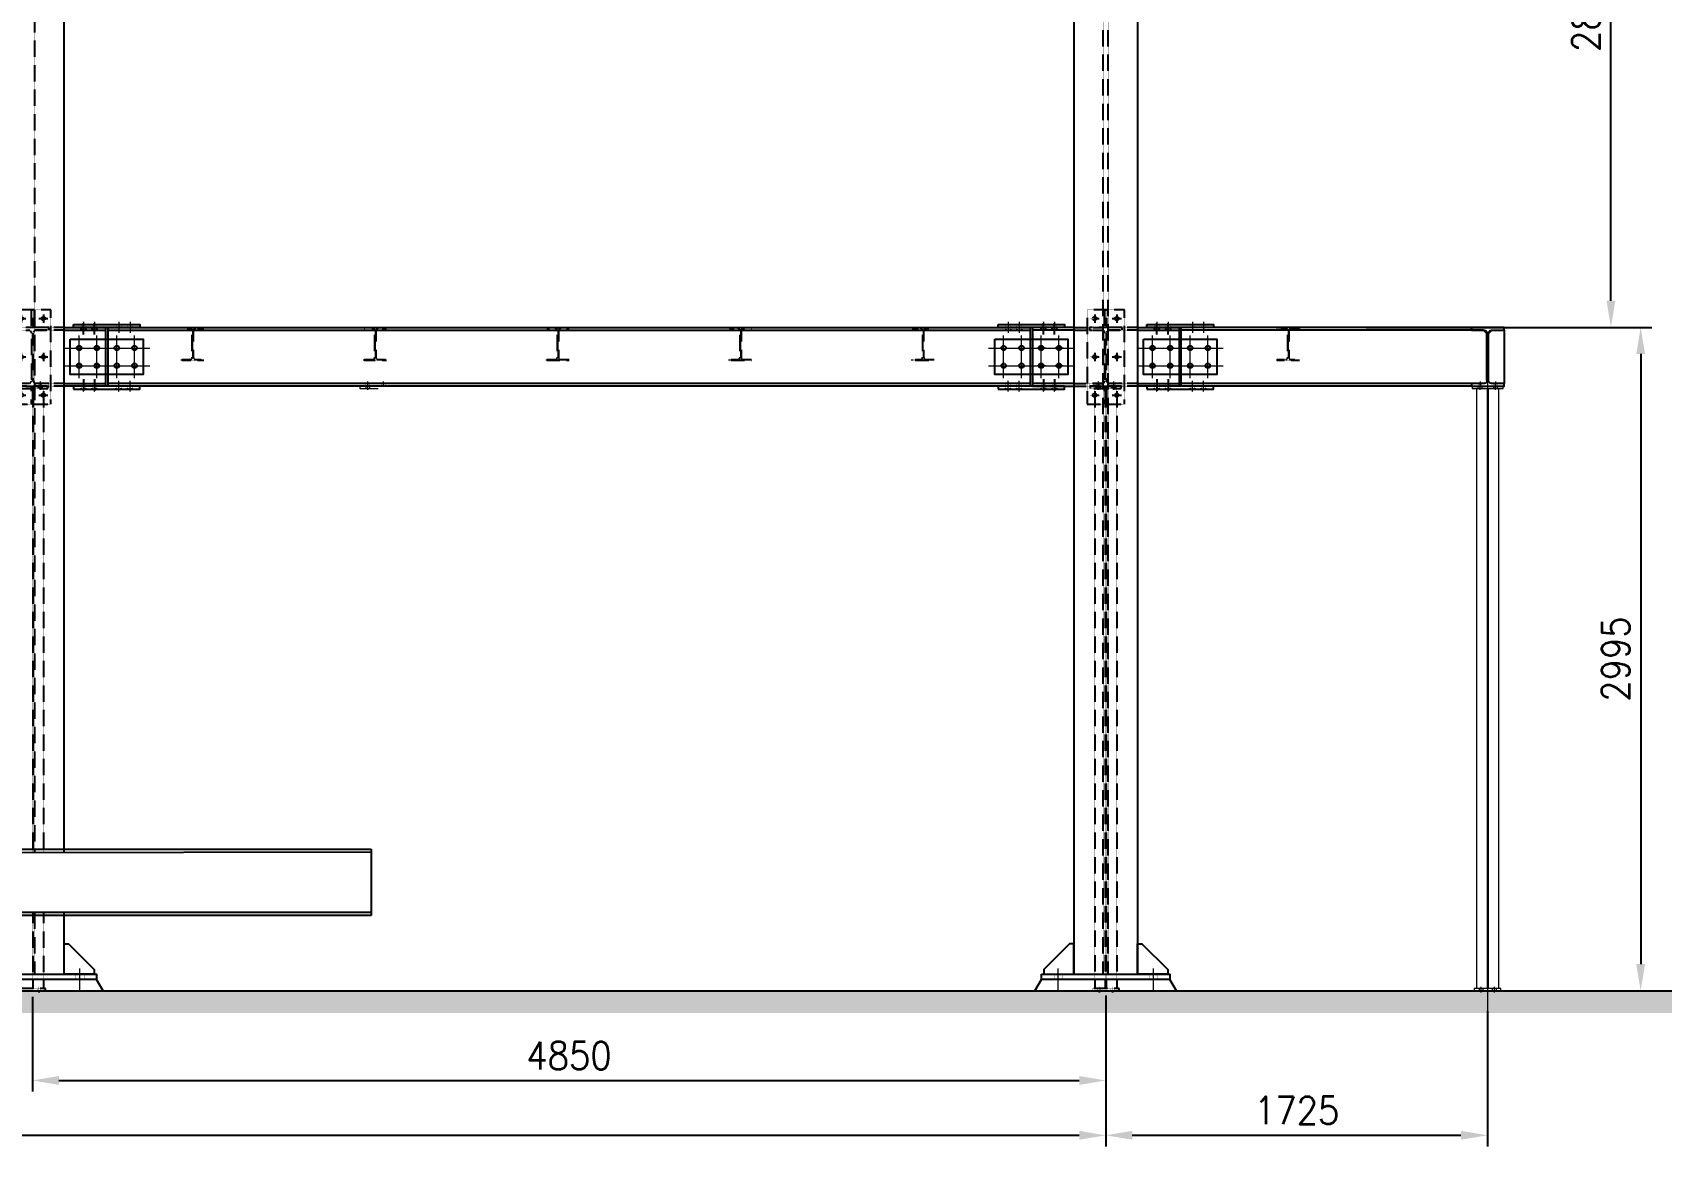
# Model space of a CAD drawing. Header units: millimetres. Extents: x 13669 to 217197, y -88248 to 24578.
# Drawn here: x 70046 to 77405, y -19638 to -14609 of the extents above; entities that cross this region are included whole.
import ezdxf

# ---------------------------------------------------------------- set-up
doc = ezdxf.new("R2010")
doc.units = ezdxf.units.MM
doc.linetypes.add('CENTER2', pattern=[1.125, 0.75, -0.125, 0.125, -0.125])
doc.linetypes.add('DASHED2', pattern=[0.375, 0.25, -0.125])
for name, color, linetype, lineweight in [('TITULOS', 6, 'Continuous', 60), ('Tx_EJES', 1, 'CENTER2', 5), ('Tx_M_CONTORNO FINO', 1, 'Continuous', 5)]:
    doc.layers.add(name, color=color, linetype=linetype, lineweight=lineweight)
for name, color, linetype in [('Tx-DDIM', 1, 'Continuous'), ('Tx_DDIM', 1, 'Continuous'), ('Tx_M_EQUIPOS', 4, 'Continuous'), ('Tx_M_EXISTENTES', 8, 'Continuous'), ('Tx_M_OCULTOS', 2, 'DASHED2'), ('Tx_M_OCULTOS FINO', 1, 'DASHED2')]:
    doc.layers.add(name, color=color, linetype=linetype)
doc.styles.add('ROMANS', font='romans.shx', dxfattribs={"width": 0.9})
doc.dimstyles.new('ESC 1-50', dxfattribs={"dimscale": 50, "dimtxt": 2.5, "dimasz": 2.4, "dimexe": 1, "dimexo": 1, "dimgap": 1, "dimtad": 1, "dimdec": 0, "dimtxsty": 'ROMANS', "dimcen": 2.5, "dimclrd": 256, "dimclre": 256, "dimclrt": 3, "dimadec": 0, "dimazin": 2, "dimtfac": 0.5, "dimtdec": 0, "dimtmove": 0, "dimatfit": 3, "dimfxl": 1, "dimtfill": 1, "dimtfillclr": 256, "dimtolj": 2, "dimlwd": -1, "dimarcsym": 0})

# ---------------------------------------------------------------- blocks, each defined once
blk = doc.blocks.new('A$Cd38fd534')
at = {"layer": 'Tx_EJES'}
for p, q in [((-69.1, 0), (319.1, 0)), ((0, -135.8), (0, 55.8)), ((80, -135.8), (80, 55.8)), ((170, -135.8), (170, 55.8)), ((250, -135.8), (250, 55.8)), ((-69.1, -80), (319.1, -80))]:
    blk.add_line(p, q, dxfattribs=at)
at = {"layer": 'Tx_M_EQUIPOS'}
blk.add_lwpolyline([(-40, 40), (290, 40), (290, -120), (-40, -120)], close=True, dxfattribs=at)
for centre in [(0, 0), (80, 0), (170, 0), (250, 0), (0, -80), (80, -80), (170, -80), (250, -80)]:
    blk.add_circle(centre, 10.5, dxfattribs=at)
blk = doc.blocks.new('A$C03c238ad')
at = {"layer": 'Tx_M_OCULTOS FINO'}
for p, q in [((-70.7, 40), (-29.3, 40)), ((-50, 58.7), (-50, 21.3)), ((29.3, 40), (70.7, 40)), ((50, 58.7), (50, 21.3)), ((-70.7, -133), (-29.3, -133)), ((-50, -114.3), (-50, -151.7)), ((29.3, -133), (70.7, -133)), ((50, -114.3), (50, -151.7)), ((-50, -287.3), (-50, -324.7)), ((50, -287.3), (50, -324.7)), ((-70.7, -306), (-29.3, -306)), ((29.3, -306), (70.7, -306))]:
    blk.add_line(p, q, dxfattribs=at)
for points in [[(-84, -346), (84, -346), (84, 80), (-84, 80)], [(-3.9, 80), (3.9, 80), (3.9, 0), (-3.9, 0)], [(-3.9, -266), (3.9, -266), (3.9, -346), (-3.9, -346)]]:
    blk.add_lwpolyline(points, close=True, dxfattribs=at)
for centre in [(-50, 40), (50, 40), (-50, -133), (50, -133), (-50, -306), (50, -306)]:
    blk.add_circle(centre, 8.5, dxfattribs=at)
blk = doc.blocks.new('A$Cf5f8315d')
at = {"layer": 'Tx_EJES'}
blk.add_line((-21.3, 0), (0, 0), dxfattribs=at)
at = {"layer": 'Tx_M_OCULTOS'}
for p, q in [((-13, 8.5), (0, 8.5)), ((-13, -8.5), (0, -8.5))]:
    blk.add_line(p, q, dxfattribs=at)
blk = doc.blocks.new('*D262')
at = {"layer": 'Defpoints', "color": 0, "transparency": 16777216}
for p in [(70044.8, -18913.2), (74894.8, -18906.8), (74894.8, -19340.2)]:
    blk.add_point(p, dxfattribs=at)
at = {"layer": 'Tx_DDIM', "lineweight": -2, "transparency": 16777216}
for p, q in [((70044.8, -18963.2), (70044.8, -19390.2)), ((74894.8, -18956.8), (74894.8, -19390.2))]:
    blk.add_line(p, q, dxfattribs=at)
at = {"layer": 'Tx_DDIM', "transparency": 16777216}
blk.add_line((70164.8, -19340.2), (74774.8, -19340.2), dxfattribs=at)
for points in [[(70164.8, -19320.2), (70164.8, -19360.2), (70044.8, -19340.2)], [(74774.8, -19320.2), (74774.8, -19360.2), (74894.8, -19340.2)]]:
    blk.add_solid(points, dxfattribs=at)
at = {"layer": 'Tx_DDIM', "color": 3, "transparency": 16777216, "insert": (72469.8, -19227.7), "char_height": 125, "attachment_point": 5, "style": 'ROMANS', "bg_fill": 3, "box_fill_scale": 1.1, "bg_fill_color": 256, "bg_fill_true_color": 13158600, "bg_fill_transparency": 0}
blk.add_mtext('\\A2;4850', dxfattribs=at)
blk = doc.blocks.new('*D263')
at = {"layer": 'Defpoints', "color": 0, "transparency": 16777216}
for p in [(74894.8, -18906.8), (76619.8, -18977), (76619.8, -19587.7)]:
    blk.add_point(p, dxfattribs=at)
at = {"layer": 'Tx_DDIM', "lineweight": -2, "transparency": 16777216}
for p, q in [((74894.8, -18956.8), (74894.8, -19637.7)), ((76619.8, -19027), (76619.8, -19637.7))]:
    blk.add_line(p, q, dxfattribs=at)
at = {"layer": 'Tx_DDIM', "transparency": 16777216}
blk.add_line((75014.8, -19587.7), (76499.8, -19587.7), dxfattribs=at)
for points in [[(75014.8, -19567.7), (75014.8, -19607.7), (74894.8, -19587.7)], [(76499.8, -19567.7), (76499.8, -19607.7), (76619.8, -19587.7)]]:
    blk.add_solid(points, dxfattribs=at)
at = {"layer": 'Tx_DDIM', "color": 3, "transparency": 16777216, "insert": (75757.3, -19475.2), "char_height": 125, "attachment_point": 5, "style": 'ROMANS', "bg_fill": 3, "box_fill_scale": 1.1, "bg_fill_color": 256, "bg_fill_true_color": 13158600, "bg_fill_transparency": 0}
blk.add_mtext('\\A2;1725', dxfattribs=at)
blk = doc.blocks.new('*D275')
at = {"layer": 'Defpoints', "color": 0, "transparency": 16777216}
for p in [(76022, -15939.9), (76156.3, -18934.9), (77311.7, -18934.9)]:
    blk.add_point(p, dxfattribs=at)
at = {"layer": 'Tx_DDIM', "lineweight": -2, "transparency": 16777216}
for p, q in [((76072, -15939.9), (77361.7, -15939.9)), ((76206.3, -18934.9), (77361.7, -18934.9))]:
    blk.add_line(p, q, dxfattribs=at)
at = {"layer": 'Tx_DDIM', "transparency": 16777216}
blk.add_line((77311.7, -16059.9), (77311.7, -18814.9), dxfattribs=at)
for points in [[(77291.7, -16059.9), (77331.7, -16059.9), (77311.7, -15939.9)], [(77291.7, -18814.9), (77331.7, -18814.9), (77311.7, -18934.9)]]:
    blk.add_solid(points, dxfattribs=at)
at = {"layer": 'Tx_DDIM', "color": 3, "transparency": 16777216, "insert": (77199.2, -17437.4), "char_height": 125, "attachment_point": 5, "rotation": 90, "style": 'ROMANS', "bg_fill": 3, "box_fill_scale": 1.1, "bg_fill_color": 256, "bg_fill_true_color": 13158600, "bg_fill_transparency": 0}
blk.add_mtext('\\A2;2995', dxfattribs=at)
blk = doc.blocks.new('*D276')
at = {"layer": 'Defpoints', "color": 0, "transparency": 16777216}
for p in [(75735.6, -13066.9), (77177.4, -13066.9), (76022, -15939.9)]:
    blk.add_point(p, dxfattribs=at)
at = {"layer": 'Tx_DDIM', "lineweight": -2, "transparency": 16777216}
for p, q in [((75785.6, -13066.9), (77227.4, -13066.9)), ((76072, -15939.9), (77227.4, -15939.9))]:
    blk.add_line(p, q, dxfattribs=at)
at = {"layer": 'Tx_DDIM', "transparency": 16777216}
blk.add_line((77177.4, -15819.9), (77177.4, -13186.9), dxfattribs=at)
for points in [[(77157.4, -13186.9), (77197.4, -13186.9), (77177.4, -13066.9)], [(77157.4, -15819.9), (77197.4, -15819.9), (77177.4, -15939.9)]]:
    blk.add_solid(points, dxfattribs=at)
at = {"layer": 'Tx_DDIM', "color": 3, "transparency": 16777216, "insert": (77064.9, -14503.4), "char_height": 125, "attachment_point": 5, "rotation": 90, "style": 'ROMANS', "bg_fill": 3, "box_fill_scale": 1.1, "bg_fill_color": 256, "bg_fill_true_color": 13158600, "bg_fill_transparency": 0}
blk.add_mtext('\\A2;2873', dxfattribs=at)
blk = doc.blocks.new('*D278')
at = {"layer": 'Defpoints', "color": 0, "transparency": 16777216}
for p in [(76157.9, -10094.3), (76280.7, -18934.9), (77835.3, -18934.9)]:
    blk.add_point(p, dxfattribs=at)
at = {"layer": 'Tx_DDIM', "lineweight": -2, "transparency": 16777216}
for p, q in [((76207.9, -10094.3), (77885.3, -10094.3)), ((76330.7, -18934.9), (77885.3, -18934.9))]:
    blk.add_line(p, q, dxfattribs=at)
at = {"layer": 'Tx_DDIM', "transparency": 16777216}
blk.add_line((77835.3, -10214.3), (77835.3, -18814.9), dxfattribs=at)
for points in [[(77815.3, -10214.3), (77855.3, -10214.3), (77835.3, -10094.3)], [(77815.3, -18814.9), (77855.3, -18814.9), (77835.3, -18934.9)]]:
    blk.add_solid(points, dxfattribs=at)
at = {"layer": 'Tx_DDIM', "color": 3, "transparency": 16777216, "insert": (77722.8, -14514.6), "char_height": 125, "attachment_point": 5, "rotation": 90, "style": 'ROMANS', "bg_fill": 3, "box_fill_scale": 1.1, "bg_fill_color": 256, "bg_fill_true_color": 13158600, "bg_fill_transparency": 0}
blk.add_mtext('\\A2;8841', dxfattribs=at)
blk = doc.blocks.new('*D264')
at = {"layer": 'Defpoints', "color": 0, "transparency": 16777216}
for p in [(63834.5, -19117.9), (74894.8, -19174.3), (74894.8, -19587.9)]:
    blk.add_point(p, dxfattribs=at)
at = {"layer": 'Tx_DDIM', "lineweight": -2, "transparency": 16777216}
for p, q in [((63834.5, -19167.9), (63834.5, -19637.9)), ((74894.8, -19224.3), (74894.8, -19637.9))]:
    blk.add_line(p, q, dxfattribs=at)
at = {"layer": 'Tx_DDIM', "transparency": 16777216}
blk.add_line((63954.5, -19587.9), (74774.8, -19587.9), dxfattribs=at)
for points in [[(63954.5, -19567.9), (63954.5, -19607.9), (63834.5, -19587.9)], [(74774.8, -19567.9), (74774.8, -19607.9), (74894.8, -19587.9)]]:
    blk.add_solid(points, dxfattribs=at)
at = {"layer": 'Tx_DDIM', "color": 3, "transparency": 16777216, "insert": (69364.6, -19475.4), "char_height": 125, "attachment_point": 5, "style": 'ROMANS', "bg_fill": 3, "box_fill_scale": 1.1, "bg_fill_color": 256, "bg_fill_true_color": 13158600, "bg_fill_transparency": 0}
blk.add_mtext('\\A2;11060', dxfattribs=at)

msp = doc.modelspace()

# ---------------------------------------------------------------- hatches: boundary and pattern name
h = msp.add_hatch()
h.set_pattern_fill('EARTH', color=9, scale=400, angle=45)
h.set_pattern_definition([(45, (64297.75, -23668.02), (0, 141.42136), [100, -100]), (45, (64271.23, -23641.51), (0, 141.42136), [100, -100]), (45, (64244.72, -23614.99), (0, 141.42136), [100, -100]), (135, (64244.72, -23597.31), (-141.42136, 1e-14), [100, -100]), (135, (64271.23, -23570.8), (-141.42136, 1e-14), [100, -100]), (135, (64297.75, -23544.28), (-141.42136, 1e-14), [100, -100])])
h.paths.add_polyline_path([(63761.8202447, -18934.9465934), (63761.8202447, -19034.9465934), (77619.4380621, -19034.9465934), (77619.4380621, -18934.9465934)])

# ---------------------------------------------------------------- linework, layer by layer
at = {"color": 9}
for p, q in [((70364.8098709, -18934.9465934), (70334.8098709, -18884.9465934)), ((74574.8098711, -18934.9465934), (74604.8098711, -18884.9465934)), ((75214.809871, -18934.9465934), (75184.809871, -18884.9465934))]:
    msp.add_line(p, q, dxfattribs=at)
at = {"layer": 'Tx-DDIM'}
for p, q in [((70276.109871, -15972.6768568), (70276.109871, -15920.21633)), ((70326.109871, -15972.6768568), (70326.109871, -15920.21633)), ((74613.509871, -15972.6768568), (74613.509871, -15920.21633)), ((74663.509871, -15972.6768568), (74663.509871, -15920.21633)), ((75126.1098711, -15972.6768568), (75126.1098711, -15920.21633)), ((75176.1098711, -15972.6768568), (75176.1098711, -15920.21633)), ((70276.109871, -16173.21633), (70276.109871, -16225.6768568)), ((70326.109871, -16173.21633), (70326.109871, -16225.6768568)), ((74613.509871, -16173.21633), (74613.509871, -16225.6768568)), ((74663.509871, -16173.21633), (74663.509871, -16225.6768568)), ((75126.1098711, -16173.21633), (75126.1098711, -16225.6768568)), ((75176.1098711, -16173.21633), (75176.1098711, -16225.6768568))]:
    msp.add_line(p, q, dxfattribs=at)
at = {"layer": 'Tx_EJES'}
for p, q in [((70276.1098712, -15915.0425747), (70276.1098712, -15964.8506116)), ((70326.1098712, -15915.0425564), (70326.1098712, -15964.8505932)), ((70436.1098712, -15915.0425564), (70436.1098712, -15964.8505932)), ((70486.1098712, -15915.0425747), (70486.1098712, -15964.8506116)), ((74453.509871, -15915.0425747), (74453.509871, -15964.8506116)), ((74503.509871, -15915.0425564), (74503.509871, -15964.8505932)), ((74613.509871, -15915.0425564), (74613.509871, -15964.8505932)), ((74663.509871, -15915.0425747), (74663.509871, -15964.8506116)), ((75126.1098711, -15915.0425748), (75126.1098711, -15964.8506116)), ((75176.1098711, -15915.0425564), (75176.1098711, -15964.8505932)), ((75286.1098711, -15915.0425564), (75286.1098711, -15964.8505932)), ((75336.1098711, -15915.0425748), (75336.1098711, -15964.8506116)), ((70237.259871, -16032.9465934), (70274.959871, -16032.9465934)), ((70256.109871, -16051.7965934), (70256.109871, -16014.0965934)), ((70317.259871, -16032.9465934), (70354.959871, -16032.9465934)), ((70336.109871, -16051.7965934), (70336.109871, -16014.0965934)), ((74622.3598711, -16032.9465934), (74584.6598711, -16032.9465934)), ((74603.5098711, -16051.7965934), (74603.5098711, -16014.0965934)), ((74702.3598711, -16032.9465934), (74664.6598711, -16032.9465934)), ((74683.5098711, -16051.7965934), (74683.5098711, -16014.0965934)), ((75087.2598711, -16032.9465934), (75124.9598711, -16032.9465934)), ((75106.1098711, -16051.7965934), (75106.1098711, -16014.0965934)), ((75167.2598711, -16032.9465934), (75204.9598711, -16032.9465934)), ((75186.1098711, -16051.7965934), (75186.1098711, -16014.0965934)), ((70237.259871, -16112.9465934), (70274.959871, -16112.9465934)), ((70256.109871, -16131.7965934), (70256.109871, -16094.0965934)), ((70317.259871, -16112.9465934), (70354.959871, -16112.9465934)), ((70336.109871, -16131.7965934), (70336.109871, -16094.0965934)), ((74622.3598711, -16112.9465934), (74584.6598711, -16112.9465934)), ((74603.5098711, -16131.7965934), (74603.5098711, -16094.0965934)), ((74702.3598711, -16112.9465934), (74664.6598711, -16112.9465934)), ((74683.5098711, -16131.7965934), (74683.5098711, -16094.0965934)), ((75087.2598711, -16112.9465934), (75124.9598711, -16112.9465934)), ((75106.1098711, -16131.7965934), (75106.1098711, -16094.0965934)), ((75167.2598711, -16112.9465934), (75204.9598711, -16112.9465934)), ((75186.1098711, -16131.7965934), (75186.1098711, -16094.0965934)), ((70276.1098712, -16230.8506115), (70276.1098712, -16181.0425747)), ((70326.1098712, -16230.8506299), (70326.1098712, -16181.0425931)), ((70436.1098712, -16230.8506299), (70436.1098712, -16181.0425931)), ((70486.1098712, -16230.8506115), (70486.1098712, -16181.0425747)), ((74453.509871, -16230.8506115), (74453.509871, -16181.0425747)), ((74503.509871, -16230.8506299), (74503.509871, -16181.0425931)), ((74613.509871, -16230.8506299), (74613.509871, -16181.0425931)), ((74663.509871, -16230.8506115), (74663.509871, -16181.0425747)), ((75126.1098711, -16230.8506116), (75126.1098711, -16181.0425747)), ((75176.1098711, -16230.8506299), (75176.1098711, -16181.0425931)), ((75286.1098711, -16230.8506299), (75286.1098711, -16181.0425931)), ((75336.1098711, -16230.8506116), (75336.1098711, -16181.0425747)), ((70259.809871, -18930.2465934), (70259.809871, -18834.5465934)), ((74679.809871, -18930.2465934), (74679.809871, -18834.5465934)), ((75109.8098711, -18930.2465934), (75109.8098711, -18834.5465934))]:
    msp.add_line(p, q, dxfattribs=at)
at = {"layer": 'Tx_M_CONTORNO FINO'}
for p, q in [((76619.809871, -16159.3739316), (76619.809871, -19099.3553473)), ((71551.309871, -16205.9465931), (71551.309871, -16215.4465931)), ((71551.309871, -16205.9465931), (71551.309871, -16205.9465931)), ((71559.809871, -16196.8222826), (71559.809871, -16221.4392652)), ((71568.309871, -16205.9465931), (71568.309871, -16215.4465931)), ((71568.309871, -16205.9465931), (71568.309871, -16205.9465931)), ((76569.809871, -16215.4465931), (76569.809871, -18925.4465931)), ((76576.309871, -16205.9465931), (76576.309871, -16215.4465931)), ((76576.309871, -16205.9465931), (76576.309871, -16205.9465931)), ((76584.809871, -16196.8222826), (76584.809871, -16221.4392652)), ((76593.309871, -16205.9465931), (76593.309871, -16215.4465931)), ((76593.309871, -16205.9465931), (76593.309871, -16205.9465931)), ((76617.649871, -16215.4465931), (76617.649871, -18925.4465931)), ((76621.969871, -16215.4465931), (76621.969871, -18925.4465931)), ((76646.309871, -16205.9465931), (76646.309871, -16215.4465931)), ((76646.309871, -16205.9465931), (76646.309871, -16205.9465931)), ((76654.809871, -16196.8222826), (76654.809871, -16221.4392652)), ((76663.309871, -16205.9465931), (76663.309871, -16215.4465931)), ((76663.309871, -16205.9465931), (76663.309871, -16205.9465931)), ((76669.809871, -16215.4465931), (76669.809871, -18925.4465931)), ((76581.309871, -18925.4465931), (76581.309871, -18934.9465931)), ((76589.809871, -18917.8881019), (76589.809871, -18942.5050844)), ((76598.309871, -18925.4465931), (76598.309871, -18934.9465931)), ((76641.309871, -18925.4465931), (76641.309871, -18934.9465931)), ((76649.809871, -18917.8881019), (76649.809871, -18942.5050844)), ((76658.309871, -18925.4465931), (76658.309871, -18934.9465931))]:
    msp.add_line(p, q, dxfattribs=at)
for points in [[(71608.0932043, -16205.9465931), (71524.809871, -16205.9465931), (71524.809871, -16215.4465931), (71608.0932043, -16215.4465931)], [(76569.809871, -18934.9465931), (76669.809871, -18934.9465931)]]:
    msp.add_lwpolyline(points, dxfattribs=at)
for points in [[(76689.809871, -16205.9465931), (76549.809871, -16205.9465931), (76549.809871, -16215.4465931), (76689.809871, -16215.4465931)], [(76559.809871, -18934.9465931), (76679.809871, -18934.9465931), (76679.809871, -18925.4465931), (76559.809871, -18925.4465931)]]:
    msp.add_lwpolyline(points, close=True, dxfattribs=at)
at = {"layer": 'Tx_M_EQUIPOS'}
for p, q in [((70188.309871, -15952.9465934), (70376.109871, -15952.9465934)), ((70386.1098712, -15939.9465931), (74553.509871, -15939.9465931)), ((70386.1098712, -15952.9465947), (74553.509871, -15952.946628)), ((74751.309871, -15952.9465934), (74563.5098711, -15952.9465934)), ((75038.3098711, -15952.9465934), (75226.1098711, -15952.9465934)), ((76546.809871, -15952.9465931), (76546.809871, -15939.9465931)), ((76602.009871, -15952.9465931), (76546.809871, -15952.9465931)), ((76617.009871, -15967.9465931), (76602.009871, -15952.9465931)), ((76617.009871, -16177.9465931), (76617.009871, -15967.9465931)), ((76624.609871, -15967.9465931), (76639.609871, -15952.9465931)), ((70188.309871, -16192.9465934), (70376.109871, -16192.9465934)), ((74552.509871, -16192.9465931), (70386.1098712, -16192.9465931)), ((74552.509871, -16205.9465931), (70386.1098712, -16205.9465931)), ((74751.309871, -16192.9465934), (74563.5098711, -16192.9465934)), ((75038.3098711, -16192.9465934), (75226.1098711, -16192.9465934)), ((71575.4723007, -18295.4593738), (71575.4723007, -18595.4593738))]:
    msp.add_line(p, q, dxfattribs=at)
at = {"layer": 'Tx_M_EQUIPOS', "extrusion": (1.83697e-16, 1, 6.12323e-17)}
for p, q in [((76546.809871, -15939.9465931), (75236.1098711, -15939.9465932)), ((76546.809871, -15952.9465931), (75236.1098711, -15952.9465931)), ((76546.809871, -16192.9465931), (75236.1098711, -16192.9465931)), ((76546.809871, -16205.9465931), (75236.1098711, -16205.9465931))]:
    msp.add_line(p, q, dxfattribs=at)
at = {"layer": 'Tx_M_EQUIPOS'}
for points in [[(70189.309871, -18311.2686901), (70189.309871, -10760.9747686), (70188.309871, -10094.2665936), (69901.309871, -10094.2665936), (69900.309871, -10745.0747686), (69900.309871, -18311.6774645)], [(70188.309871, -15939.9465934), (70376.109871, -15939.9465934), (70376.109871, -16205.9465934), (70188.309871, -16205.9465934)], [(70386.1098712, -15939.9465931), (70386.1098712, -16205.9465931)], [(74553.509871, -15939.9465931), (74553.509871, -16205.9465931)], [(74751.309871, -15939.9465934), (74563.5098711, -15939.9465934), (74563.5098711, -16205.9465934), (74751.309871, -16205.9465934)], [(75038.3098711, -15939.9465934), (75226.1098711, -15939.9465934), (75226.1098711, -16205.9465934), (75038.3098711, -16205.9465934)], [(75236.1098711, -16205.9465931), (75236.1098711, -15939.9465931)], [(76694.809871, -15952.9465931), (76694.809871, -16192.9465931)], [(69900.309871, -18582.4593738), (69900.309871, -18859.5465934), (70189.309871, -18859.5465934), (70189.309871, -18582.4593738)]]:
    msp.add_lwpolyline(points, dxfattribs=at)
for points in [[(75039.309871, -18859.5465934), (75039.309871, -10760.9747686), (75038.3098711, -10094.2665935), (74751.3098711, -10094.2665935), (74750.309871, -10745.0747686), (74750.309871, -18859.5465934)], [(70231.1217827, -15927.2465931), (70531.1217827, -15927.2465931), (70531.1217827, -15939.9465931), (70231.1217827, -15939.9465931)], [(74408.5217825, -15927.2465931), (74708.5217825, -15927.2465931), (74708.5217825, -15939.9465931), (74408.5217825, -15939.9465931)], [(75081.1217826, -15927.2465932), (75381.1217826, -15927.2465932), (75381.1217826, -15939.9465932), (75081.1217826, -15939.9465932)], [(70231.1217827, -16218.6465931), (70531.1217827, -16218.6465931), (70531.1217827, -16205.9465931), (70231.1217827, -16205.9465931)], [(74408.5217825, -16218.6465931), (74708.5217825, -16218.6465931), (74708.5217825, -16205.9465931), (74408.5217825, -16205.9465931)], [(75081.1217826, -16218.6465931), (75381.1217826, -16218.6465931), (75381.1217826, -16205.9465931), (75081.1217826, -16205.9465931)], [(70188.309871, -18722.5465934), (70208.309871, -18722.5465934), (70324.809871, -18839.5465934), (70324.809871, -18859.5465934), (70188.309871, -18859.5465934)], [(74751.309871, -18722.5465934), (74731.309871, -18722.5465934), (74614.809871, -18839.5465934), (74614.809871, -18859.5465934), (74751.309871, -18859.5465934)], [(75038.3098711, -18722.5465934), (75058.3098711, -18722.5465934), (75174.8098711, -18839.5465934), (75174.8098711, -18859.5465934), (75038.3098711, -18859.5465934)], [(69754.809871, -18859.5465934), (70334.8098709, -18859.5465934), (70334.8098709, -18884.9465934), (69754.809871, -18884.9465934)], [(74604.8098711, -18859.5465934), (75184.809871, -18859.5465934), (75184.809871, -18884.9465934), (74604.8098711, -18884.9465934)]]:
    msp.add_lwpolyline(points, close=True, dxfattribs=at)
msp.add_lwpolyline([(76624.609871, -16180.2465931), (76624.609871, -15965.6465931, -0.4142135624), (76637.309871, -15952.9465931), (76694.809871, -15952.9465931), (76694.809871, -15939.9465931), (76546.809871, -15939.9465931), (76546.809871, -15952.9465931), (76604.309871, -15952.9465931, -0.4142135624), (76617.009871, -15965.6465931), (76617.009871, -16180.2465931, -0.4142135624), (76604.309871, -16192.9465931), (76546.809871, -16192.9465931), (76546.809871, -16205.9465931), (76694.809871, -16205.9465931), (76694.809871, -16192.9465931), (76637.309871, -16192.9465931, -0.4142135624)], format="xyb", close=True, dxfattribs=at)
for centre in [(70256.109871, -16032.9465934), (70336.109871, -16032.9465934), (74603.5098711, -16032.9465934), (74683.5098711, -16032.9465934), (75106.1098711, -16032.9465934), (75186.1098711, -16032.9465934), (70256.109871, -16112.9465934), (70336.109871, -16112.9465934), (74603.5098711, -16112.9465934), (74683.5098711, -16112.9465934), (75106.1098711, -16112.9465934), (75186.1098711, -16112.9465934)]:
    msp.add_circle(centre, 10.5, dxfattribs=at)
at = {"layer": 'Tx_M_EXISTENTES'}
for p, q in [((66531.8747481, -18295.4593738), (71575.4723007, -18295.4593738)), ((71575.4723007, -18309.3080405), (67547.849753, -18315.0048885)), ((71575.4723007, -18582.4593738), (67550.3556126, -18582.4593738)), ((71575.4723007, -18595.4593738), (67550.3556126, -18595.4593738)), ((63761.8202447, -18934.9465934), (77616.0079939, -18934.9465934))]:
    msp.add_line(p, q, dxfattribs=at)
for centre in [(70256.109871, -16032.9465934), (70336.109871, -16032.9465934), (74603.5098711, -16032.9465934), (74683.5098711, -16032.9465934), (75106.1098711, -16032.9465934), (75186.1098711, -16032.9465934), (70256.109871, -16112.9465934), (70336.109871, -16112.9465934), (74603.5098711, -16112.9465934), (74683.5098711, -16112.9465934), (75106.1098711, -16112.9465934), (75186.1098711, -16112.9465934)]:
    msp.add_circle(centre, 9.525, dxfattribs=at)
at = {"layer": 'Tx_M_OCULTOS', "extrusion": (6.12323e-17, 1, -1.83697e-16)}
for p, q in [((70056.109871, -18311.4570941), (70056.109871, -10094.2665936)), ((74883.5098711, -18859.5465934), (74883.5098711, -10094.2665935)), ((74906.1098711, -18859.5465934), (74906.1098711, -10094.2665935)), ((70056.109871, -18859.5465934), (70056.109871, -18582.4593738))]:
    msp.add_line(p, q, dxfattribs=at)
at = {"layer": 'Tx_M_OCULTOS'}
for p, q in [((70188.309871, -15939.9465934), (70056.109871, -15939.9465934)), ((70188.309871, -15952.9465934), (70056.109871, -15952.9465934)), ((70265.6047312, -15952.9465934), (70265.6047312, -15939.9465934)), ((70265.6098712, -15927.2466115), (70265.6098712, -15952.9465711)), ((70286.6098712, -15927.2466115), (70286.6098712, -15952.9465756)), ((70286.6150107, -15952.9465934), (70286.6150107, -15939.9465934)), ((70315.6047312, -15952.9465934), (70315.6047312, -15939.9465934)), ((70315.6098712, -15927.2466115), (70315.6098712, -15952.9465818)), ((70336.6098712, -15927.2466115), (70336.6098712, -15952.9465862)), ((70336.6150107, -15952.9465934), (70336.6150107, -15939.9465934)), ((70425.6098712, -15927.2466115), (70425.6098712, -15940.2466115)), ((70446.6098712, -15927.2466115), (70446.6098712, -15940.2466115)), ((70475.6098712, -15927.2466115), (70475.6098712, -15940.2466115)), ((70496.6098712, -15927.2466115), (70496.6098712, -15940.2466115)), ((74443.009871, -15927.2466115), (74443.009871, -15952.9465711)), ((74464.009871, -15927.2466115), (74464.009871, -15952.9465756)), ((74493.009871, -15927.2466115), (74493.009871, -15952.9465818)), ((74514.009871, -15927.2466115), (74514.009871, -15952.9465862)), ((74603.0047313, -15952.9465934), (74603.0047313, -15939.9465934)), ((74603.009871, -15927.2466115), (74603.009871, -15940.2466115)), ((74624.009871, -15927.2466115), (74624.009871, -15940.2466115)), ((74624.0150108, -15952.9465934), (74624.0150108, -15939.9465934)), ((74653.0047313, -15952.9465934), (74653.0047313, -15939.9465934)), ((74653.009871, -15927.2466115), (74653.009871, -15940.2466115)), ((74674.009871, -15927.2466115), (74674.009871, -15940.2466115)), ((74674.0150108, -15952.9465934), (74674.0150108, -15939.9465934)), ((74751.309871, -15939.9465934), (74883.5098711, -15939.9465934)), ((74751.309871, -15952.9465934), (74883.5098711, -15952.9465934)), ((75038.3098711, -15939.9465934), (74906.1098711, -15939.9465934)), ((75038.3098711, -15952.9465934), (74906.1098711, -15952.9465934)), ((75115.6047313, -15952.9465934), (75115.6047313, -15939.9465934)), ((75115.6098711, -15927.2466115), (75115.6098711, -15952.9465711)), ((75136.6098711, -15927.2466115), (75136.6098711, -15952.9465756)), ((75136.6150108, -15952.9465934), (75136.6150108, -15939.9465934)), ((75165.6047313, -15952.9465934), (75165.6047313, -15939.9465934)), ((75165.6098711, -15927.2466115), (75165.6098711, -15952.9465818)), ((75186.6098711, -15927.2466115), (75186.6098711, -15952.9465863)), ((75186.6150108, -15952.9465934), (75186.6150108, -15939.9465934)), ((75275.6098711, -15927.2466115), (75275.6098711, -15940.2466115)), ((75296.6098711, -15927.2466115), (75296.6098711, -15940.2466115)), ((75325.6098711, -15927.2466115), (75325.6098711, -15940.2466115)), ((75346.6098711, -15927.2466115), (75346.6098711, -15940.2466115)), ((70188.309871, -16192.9465934), (70056.109871, -16192.9465934)), ((70188.309871, -16205.9465934), (70056.109871, -16205.9465934)), ((70265.6047312, -16205.9465934), (70265.6047312, -16192.9465934)), ((70265.6098712, -16218.6465748), (70265.6098712, -16192.9466152)), ((70286.6098712, -16218.6465748), (70286.6098712, -16192.9466107)), ((70286.6150107, -16205.9465934), (70286.6150107, -16192.9465934)), ((70315.6047312, -16205.9465934), (70315.6047312, -16192.9465934)), ((70315.6098712, -16218.6465748), (70315.6098712, -16192.9466045)), ((70336.6098712, -16218.6465748), (70336.6098712, -16192.9466)), ((70336.6150107, -16205.9465934), (70336.6150107, -16192.9465934)), ((70425.6098712, -16218.6465748), (70425.6098712, -16205.6465748)), ((70446.6098712, -16218.6465748), (70446.6098712, -16205.6465748)), ((70475.6098712, -16218.6465748), (70475.6098712, -16205.6465748)), ((70496.6098712, -16218.6465748), (70496.6098712, -16205.6465748)), ((74443.009871, -16218.6465748), (74443.009871, -16192.9466152)), ((74464.009871, -16218.6465748), (74464.009871, -16192.9466107)), ((74493.009871, -16218.6465748), (74493.009871, -16192.9466045)), ((74514.009871, -16218.6465748), (74514.009871, -16192.9466)), ((74603.0047313, -16205.9465934), (74603.0047313, -16192.9465934)), ((74603.009871, -16218.6465748), (74603.009871, -16205.6465748)), ((74624.009871, -16218.6465748), (74624.009871, -16205.6465748)), ((74624.0150108, -16205.9465934), (74624.0150108, -16192.9465934)), ((74653.0047313, -16205.9465934), (74653.0047313, -16192.9465934)), ((74653.009871, -16218.6465748), (74653.009871, -16205.6465748)), ((74674.009871, -16218.6465748), (74674.009871, -16205.6465748)), ((74674.0150108, -16205.9465934), (74674.0150108, -16192.9465934)), ((74751.309871, -16192.9465934), (74883.5098711, -16192.9465934)), ((74751.309871, -16205.9465934), (74883.5098711, -16205.9465934)), ((75038.3098711, -16192.9465934), (74906.1098711, -16192.9465934)), ((75038.3098711, -16205.9465934), (74906.1098711, -16205.9465934)), ((75115.6047313, -16205.9465934), (75115.6047313, -16192.9465934)), ((75115.6098711, -16218.6465748), (75115.6098711, -16192.9466152)), ((75136.6098711, -16218.6465748), (75136.6098711, -16192.9466107)), ((75136.6150108, -16205.9465934), (75136.6150108, -16192.9465934)), ((75165.6047313, -16205.9465934), (75165.6047313, -16192.9465934)), ((75165.6098711, -16218.6465748), (75165.6098711, -16192.9466045)), ((75186.6098711, -16218.6465748), (75186.6098711, -16192.9466001)), ((75186.6150108, -16205.9465934), (75186.6150108, -16192.9465934)), ((75275.6098711, -16218.6465748), (75275.6098711, -16205.6465748)), ((75296.6098711, -16218.6465748), (75296.6098711, -16205.6465748)), ((75325.6098711, -16218.6465748), (75325.6098711, -16205.6465748)), ((75346.6098711, -16218.6465748), (75346.6098711, -16205.6465748)), ((70241.309871, -18884.9465934), (70241.309871, -18859.5465934)), ((70278.309871, -18884.9465934), (70278.309871, -18859.5465934)), ((74661.309871, -18884.9465934), (74661.309871, -18859.5465934)), ((74698.309871, -18884.9465934), (74698.309871, -18859.5465934)), ((75091.3098711, -18884.9465934), (75091.3098711, -18859.5465934)), ((75128.3098711, -18884.9465934), (75128.3098711, -18859.5465934))]:
    msp.add_line(p, q, dxfattribs=at)
for points in [[(70758.119871, -16084.4865931, 0.4142135624), (70767.649871, -16074.9565931), (70767.649871, -15954.9365931, 0.4142135624), (70758.119871, -15945.4065931), (70719.809871, -15945.4065931), (70719.809871, -15939.9465931), (70819.809871, -15939.9465931), (70819.809871, -15945.4065931), (70781.499871, -15945.4065931, 0.4142135624), (70771.969871, -15954.9365931), (70771.969871, -16074.9565931, 0.4142135624), (70781.499871, -16084.4865931), (70819.809871, -16084.4865931), (70819.809871, -16089.9465931), (70719.809871, -16089.9465931), (70719.809871, -16084.4865931)], [(71583.119871, -16084.4865931, 0.4142135624), (71592.649871, -16074.9565931), (71592.649871, -15954.9365931, 0.4142135624), (71583.119871, -15945.4065931), (71544.809871, -15945.4065931), (71544.809871, -15939.9465931), (71644.809871, -15939.9465931), (71644.809871, -15945.4065931), (71606.499871, -15945.4065931, 0.4142135624), (71596.969871, -15954.9365931), (71596.969871, -16074.9565931, 0.4142135624), (71606.499871, -16084.4865931), (71644.809871, -16084.4865931), (71644.809871, -16089.9465931), (71544.809871, -16089.9465931), (71544.809871, -16084.4865931)], [(72408.119871, -16084.4865931, 0.4142135624), (72417.649871, -16074.9565931), (72417.649871, -15954.9365931, 0.4142135624), (72408.119871, -15945.4065931), (72369.809871, -15945.4065931), (72369.809871, -15939.9465931), (72469.809871, -15939.9465931), (72469.809871, -15945.4065931), (72431.499871, -15945.4065931, 0.4142135624), (72421.969871, -15954.9365931), (72421.969871, -16074.9565931, 0.4142135624), (72431.499871, -16084.4865931), (72469.809871, -16084.4865931), (72469.809871, -16089.9465931), (72369.809871, -16089.9465931), (72369.809871, -16084.4865931)], [(73233.119871, -16084.4865931, 0.4142135624), (73242.649871, -16074.9565931), (73242.649871, -15954.9365931, 0.4142135624), (73233.119871, -15945.4065931), (73194.809871, -15945.4065931), (73194.809871, -15939.9465931), (73294.809871, -15939.9465931), (73294.809871, -15945.4065931), (73256.499871, -15945.4065931, 0.4142135624), (73246.969871, -15954.9365931), (73246.969871, -16074.9565931, 0.4142135624), (73256.499871, -16084.4865931), (73294.809871, -16084.4865931), (73294.809871, -16089.9465931), (73194.809871, -16089.9465931), (73194.809871, -16084.4865931)], [(74058.119871, -16084.4865931, 0.4142135624), (74067.649871, -16074.9565931), (74067.649871, -15954.9365931, 0.4142135624), (74058.119871, -15945.4065931), (74019.809871, -15945.4065931), (74019.809871, -15939.9465931), (74119.809871, -15939.9465931), (74119.809871, -15945.4065931), (74081.499871, -15945.4065931, 0.4142135624), (74071.969871, -15954.9365931), (74071.969871, -16074.9565931, 0.4142135624), (74081.499871, -16084.4865931), (74119.809871, -16084.4865931), (74119.809871, -16089.9465931), (74019.809871, -16089.9465931), (74019.809871, -16084.4865931)], [(75707.869871, -16084.4865931, 0.4142135624), (75717.399871, -16074.9565931), (75717.399871, -15954.9365931, 0.4142135624), (75707.869871, -15945.4065931), (75669.559871, -15945.4065931), (75669.559871, -15939.9465931), (75769.559871, -15939.9465931), (75769.559871, -15945.4065931), (75731.249871, -15945.4065931, 0.4142135624), (75721.719871, -15954.9365931), (75721.719871, -16074.9565931, 0.4142135624), (75731.249871, -16084.4865931), (75769.559871, -16084.4865931), (75769.559871, -16089.9465931), (75669.559871, -16089.9465931), (75669.559871, -16084.4865931)]]:
    msp.add_lwpolyline(points, format="xyb", close=True, dxfattribs=at)
at = {"layer": 'Tx_M_OCULTOS FINO'}
for p, q in [((70046.9698711, -16215.4465942), (70046.9698711, -18311.4700221)), ((70071.3098711, -16205.9465942), (70071.3098711, -16215.4465942)), ((70071.3098711, -16205.9465942), (70071.3098711, -16205.9465942)), ((70079.8098711, -16196.8222837), (70079.8098711, -16221.4392662)), ((70088.3098711, -16205.9465942), (70088.3098711, -16215.4465942)), ((70088.3098711, -16205.9465942), (70088.3098711, -16205.9465942)), ((70094.8098711, -16215.4465942), (70094.8098711, -18311.4023551)), ((74844.8237415, -16215.4465942), (74844.8237415, -18925.4465942)), ((74851.3237415, -16205.9465942), (74851.3237415, -16215.4465942)), ((74851.3237415, -16205.9465942), (74851.3237415, -16205.9465942)), ((74859.8237415, -16196.8222837), (74859.8237415, -16221.4392662)), ((74868.3237415, -16205.9465942), (74868.3237415, -16215.4465942)), ((74868.3237415, -16205.9465942), (74868.3237415, -16205.9465942)), ((74892.6637415, -16215.4465942), (74892.6637415, -18925.4465942)), ((74896.9837415, -16215.4465942), (74896.9837415, -18925.4465942)), ((74921.3237415, -16205.9465942), (74921.3237415, -16215.4465942)), ((74921.3237415, -16205.9465942), (74921.3237415, -16205.9465942)), ((74929.8237415, -16196.8222837), (74929.8237415, -16221.4392662)), ((74938.3237415, -16205.9465942), (74938.3237415, -16215.4465942)), ((74938.3237415, -16205.9465942), (74938.3237415, -16205.9465942)), ((74944.8237415, -16215.4465942), (74944.8237415, -18925.4465942)), ((70046.9698711, -18582.4593738), (70046.9698711, -18925.4465942)), ((70094.8098711, -18582.4593738), (70094.8098711, -18925.4465942)), ((70066.3098711, -18925.4465942), (70066.3098711, -18934.9465942)), ((70074.8098711, -18917.8881029), (70074.8098711, -18942.5050855)), ((70083.3098711, -18925.4465942), (70083.3098711, -18934.9465942)), ((74856.3237415, -18925.4465942), (74856.3237415, -18934.9465942)), ((74864.8237415, -18917.8881029), (74864.8237415, -18942.5050855)), ((74873.3237415, -18925.4465942), (74873.3237415, -18934.9465942)), ((74916.3237415, -18925.4465942), (74916.3237415, -18934.9465942)), ((74924.8237415, -18917.8881029), (74924.8237415, -18942.5050855)), ((74933.3237415, -18925.4465942), (74933.3237415, -18934.9465942))]:
    msp.add_line(p, q, dxfattribs=at)
for points in [[(70061.2979597, -15952.9465754), (70118.7979597, -15952.9465754), (70118.7979597, -15939.9465754), (69970.7979597, -15939.9465754), (69970.7979597, -15952.9465754), (70028.2979597, -15952.9465754, -0.4142135624), (70040.9979597, -15965.6465754), (70040.9979597, -16180.2465754, -0.4142135624), (70028.2979597, -16192.9465754), (69970.7979597, -16192.9465754), (69970.7979597, -16205.9465754), (70118.7979597, -16205.9465754), (70118.7979597, -16192.9465754), (70061.2979597, -16192.9465754, -0.4142135624), (70048.5979597, -16180.2465754), (70048.5979597, -15965.6465754, -0.4142135624)], [(74911.2979596, -15952.9465754), (74968.7979596, -15952.9465754), (74968.7979596, -15939.9465754), (74820.7979596, -15939.9465754), (74820.7979596, -15952.9465754), (74878.2979596, -15952.9465754, -0.4142135624), (74890.9979596, -15965.6465754), (74890.9979596, -16180.2465754, -0.4142135624), (74878.2979596, -16192.9465754), (74820.7979596, -16192.9465754), (74820.7979596, -16205.9465754), (74968.7979596, -16205.9465754), (74968.7979596, -16192.9465754), (74911.2979596, -16192.9465754, -0.4142135624), (74898.5979596, -16180.2465754), (74898.5979596, -15965.6465754, -0.4142135624)]]:
    msp.add_lwpolyline(points, format="xyb", close=True, dxfattribs=at)
for points in [[(70114.8098711, -16205.9465942), (69974.8098711, -16205.9465942), (69974.8098711, -16215.4465942), (70114.8098711, -16215.4465942)], [(74964.8237415, -16205.9465942), (74824.8237415, -16205.9465942), (74824.8237415, -16215.4465942), (74964.8237415, -16215.4465942)], [(69984.8098711, -18934.9465942), (70104.8098711, -18934.9465942), (70104.8098711, -18925.4465942), (69984.8098711, -18925.4465942)], [(74834.8237415, -18934.9465942), (74954.8237415, -18934.9465942), (74954.8237415, -18925.4465942), (74834.8237415, -18925.4465942)]]:
    msp.add_lwpolyline(points, close=True, dxfattribs=at)
for points in [[(69994.8098711, -18934.9465942), (70094.8098711, -18934.9465942)], [(69994.8098711, -18934.9465942), (70094.8098711, -18934.9465942)], [(74844.8237415, -18934.9465942), (74944.8237415, -18934.9465942)], [(74844.8237415, -18934.9465942), (74944.8237415, -18934.9465942)]]:
    msp.add_lwpolyline(points, dxfattribs=at)

# ---------------------------------------------------------------- block references
at = {"rotation": 270}
for p in [(71559.809871, -16205.9465743), (71629.809871, -16205.9465743), (76585.809871, -16205.9465743), (76655.809871, -16205.9465743)]:
    msp.add_blockref('A$Cf5f8315d', p, dxfattribs=at)
at = {"layer": 'TITULOS'}
for p in [(70256.1098712, -16032.9465934), (74433.5098711, -16032.9465934), (75106.1098711, -16032.9465934)]:
    msp.add_blockref('A$Cd38fd534', p, dxfattribs=at)
at = {"layer": 'Tx_M_EQUIPOS'}
for p in [(70044.8237415, -15939.9465942), (74894.8237415, -15939.9465942)]:
    msp.add_blockref('A$C03c238ad', p, dxfattribs=at)
at = {"layer": 'Tx_M_OCULTOS FINO', "rotation": 270}
for p in [(70079.8098711, -16205.9465754), (74859.8237415, -16205.9465754), (74929.8237415, -16205.9465754)]:
    msp.add_blockref('A$Cf5f8315d', p, dxfattribs=at)

# ---------------------------------------------------------------- next in the draw order: dimensions: what is measured, and where the dimension line sits
at = {"layer": 'Tx_DDIM'}
dim = msp.add_linear_dim(base=(74894.809871, -19340.1530288), p1=(70044.8098709, -18913.2044417), p2=(74894.809871, -18906.7583657), dimstyle='ESC 1-50', override={"dimtmove": 1}, dxfattribs=at)
dim.commit()
dim.dimension.update_dxf_attribs({"geometry": '*D262', "text_midpoint": (72469.809871, -19227.6530288)})

# ---------------------------------------------------------------- next in the draw order: dimensions: what is measured, and where the dimension line sits
dim = msp.add_linear_dim(base=(76619.809871, -19587.7467545), p1=(74894.809871, -18906.7583657), p2=(76619.809871, -18977.0091336), dimstyle='ESC 1-50', override={"dimtmove": 1}, dxfattribs=at)
dim.commit()
dim.dimension.update_dxf_attribs({"geometry": '*D263', "text_midpoint": (75757.309871, -19475.2467545)})

# ---------------------------------------------------------------- next in the draw order: dimensions: what is measured, and where the dimension line sits
dim = msp.add_linear_dim(base=(77311.6745864, -18934.9465934), p1=(76022.0426824, -15939.9465932), p2=(76156.2681281, -18934.9465934), angle=90, dimstyle='ESC 1-50', override={"dimtmove": 1}, dxfattribs=at)
dim.commit()
dim.dimension.update_dxf_attribs({"geometry": '*D275', "text_midpoint": (77199.1745864, -17437.4465933)})
dim = msp.add_linear_dim(base=(74894.809871, -19587.930951), p1=(63834.4744281, -19117.8899986), p2=(74894.809871, -19174.3312068), dimstyle='ESC 1-50', dxfattribs=at)
dim.commit()
dim.dimension.update_dxf_attribs({"geometry": '*D264', "text_midpoint": (69364.6421496, -19475.430951)})

# ---------------------------------------------------------------- next in the draw order: dimensions: what is measured, and where the dimension line sits
dim = msp.add_linear_dim(base=(77177.4491407, -13066.9465937), p1=(76022.0426824, -15939.9465932), p2=(75735.6284844, -13066.9465937), angle=90, dimstyle='ESC 1-50', override={"dimtmove": 1}, dxfattribs=at)
dim.commit()
dim.dimension.update_dxf_attribs({"geometry": '*D276', "text_midpoint": (77064.9491407, -14503.4465934)})

# ---------------------------------------------------------------- next in the draw order: dimensions: what is measured, and where the dimension line sits
dim = msp.add_linear_dim(base=(77835.283772, -18934.9465934), p1=(76157.8795059, -10094.2665935), p2=(76280.6663349, -18934.9465934), angle=90, dimstyle='ESC 1-50', override={"dimtmove": 1}, dxfattribs=at)
dim.commit()
dim.dimension.update_dxf_attribs({"geometry": '*D278', "text_midpoint": (77722.783772, -14514.6065935)})

# ---------------------------------------------------------------- next in the draw order: linework, layer by layer
msp.add_line((58420.724989, -18934.9465934), (81150.9904028, -18934.9465934))

doc.saveas('drawing.dxf')
